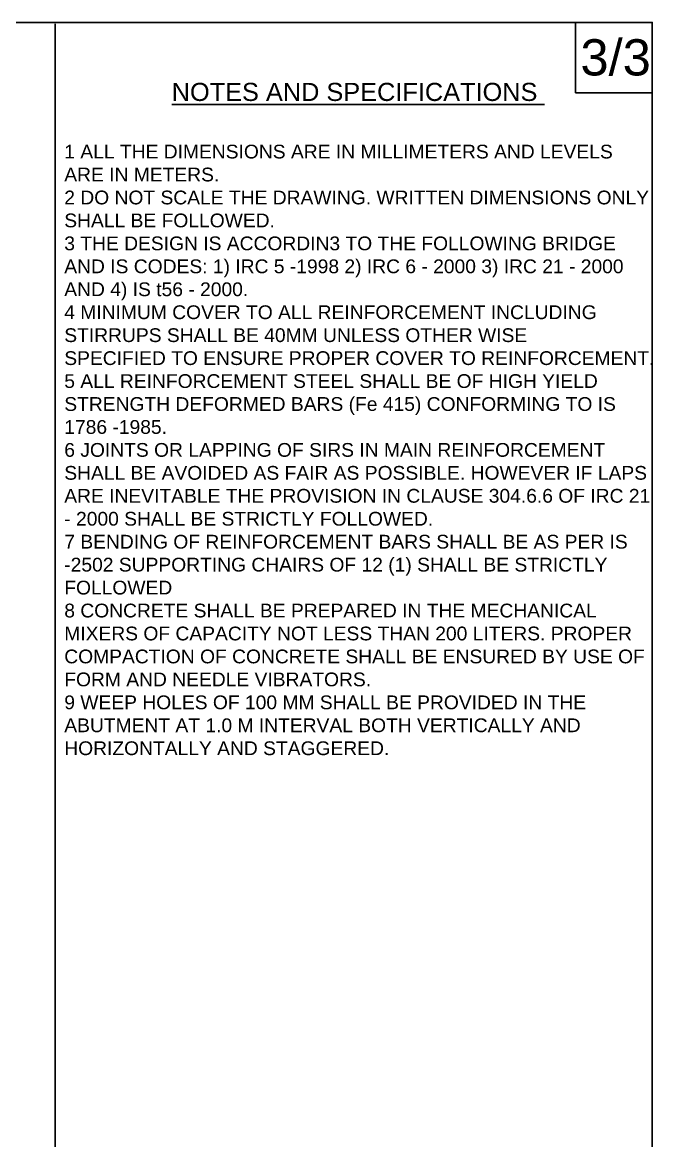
# Model space of a CAD drawing. Header units: millimetres. Extents: x -53240590 to -53219363, y 22122106 to 22136096.
# Drawn here: x -53223710 to -53219363, y 22128378 to 22136096 of the extents above; entities that cross this region are included whole.
import ezdxf

# ---------------------------------------------------------------- set-up
doc = ezdxf.new("R2010")
doc.units = ezdxf.units.MM
doc.header["$MEASUREMENT"] = 0
doc.layers.add('DIMENSION', color=7, linetype='Continuous')
doc.layers.add('TEXT', color=7, linetype='Continuous')
doc.styles.get("Standard").update_dxf_attribs({"font": 'arial.ttf', "height": 50})

msp = doc.modelspace()

# ---------------------------------------------------------------- linework, layer by layer
at = {"layer": 'DIMENSION', "color": 0}
for points in [[(-53219365.6, 22122105.7), (-53240589.9, 22122105.7), (-53240589.9, 22136095.6), (-53219365.6, 22136095.6)], [(-53219365.6, 22136095.6), (-53219894.7, 22136095.6), (-53219894.7, 22135610.4), (-53219365.6, 22135610.4)]]:
    msp.add_lwpolyline(points, close=True, dxfattribs=at)
msp.add_lwpolyline([(-53223484.6, 22126981.2), (-53223484.6, 22136084.8)], dxfattribs=at)

# ---------------------------------------------------------------- texts
msp.add_text('3/3', height=250, dxfattribs=at).set_placement((-53219861, 22135729.2))
at = {"layer": 'DIMENSION', "color": 0, "insert": (-53223420.9, 22135251.3), "char_height": 95, "width": 4066.405, "attachment_point": 1}
msp.add_mtext('1 ALL THE DIMENSIONS ARE IN MILLIMETERS AND LEVELS ARE IN METERS. \\P2 DO NOT SCALE THE DRAWING. WRITTEN DIMENSIONS ONLY SHALL BE FOLLOWED. \\P3 THE DESIGN IS ACCORDIN3 TO THE FOLLOWING BRIDGE AND IS CODES: 1) IRC 5 -1998 2) IRC 6 - 2000 3) IRC 21 - 2000 AND 4) IS t56 - 2000. \\P4 MINIMUM COVER TO ALL REINFORCEMENT INCLUDING STIRRUPS SHALL BE 40MM UNLESS OTHER WISE \\PSPECIFIED TO ENSURE PROPER COVER TO REINFORCEMENT. \\P5 ALL REINFORCEMENT STEEL SHALL BE OF HIGH YIELD STRENGTH DEFORMED BARS (Fe 415) CONFORMING TO IS 1786 -1985. \\P6 JOINTS OR LAPPING OF SIRS IN MAIN REINFORCEMENT SHALL BE AVOIDED AS FAIR AS POSSIBLE. HOWEVER IF LAPS ARE INEVITABLE THE PROVISION IN CLAUSE 304.6.6 OF IRC 21 - 2000 SHALL BE STRICTLY FOLLOWED. \\P7 BENDING OF REINFORCEMENT BARS SHALL BE AS PER IS -2502 SUPPORTING CHAIRS OF 12 (1) SHALL BE STRICTLY FOLLOWED \\P8 CONCRETE SHALL BE PREPARED IN THE MECHANICAL MIXERS OF CAPACITY NOT LESS THAN 200 LITERS. PROPER COMPACTION OF CONCRETE SHALL BE ENSURED BY USE OF FORM AND NEEDLE VIBRATORS. \\P9 WEEP HOLES OF 100 MM SHALL BE PROVIDED IN THE ABUTMENT AT 1.0 M INTERVAL BOTH VERTICALLY AND HORIZONTALLY AND STAGGERED. ', dxfattribs=at)
at = {"layer": 'TEXT', "color": 0}
msp.add_text('%%UNOTES AND SPECIFICATIONS ', height=125, dxfattribs=at).set_placement((-53222680.1, 22135553.2))

doc.saveas('drawing.dxf')
